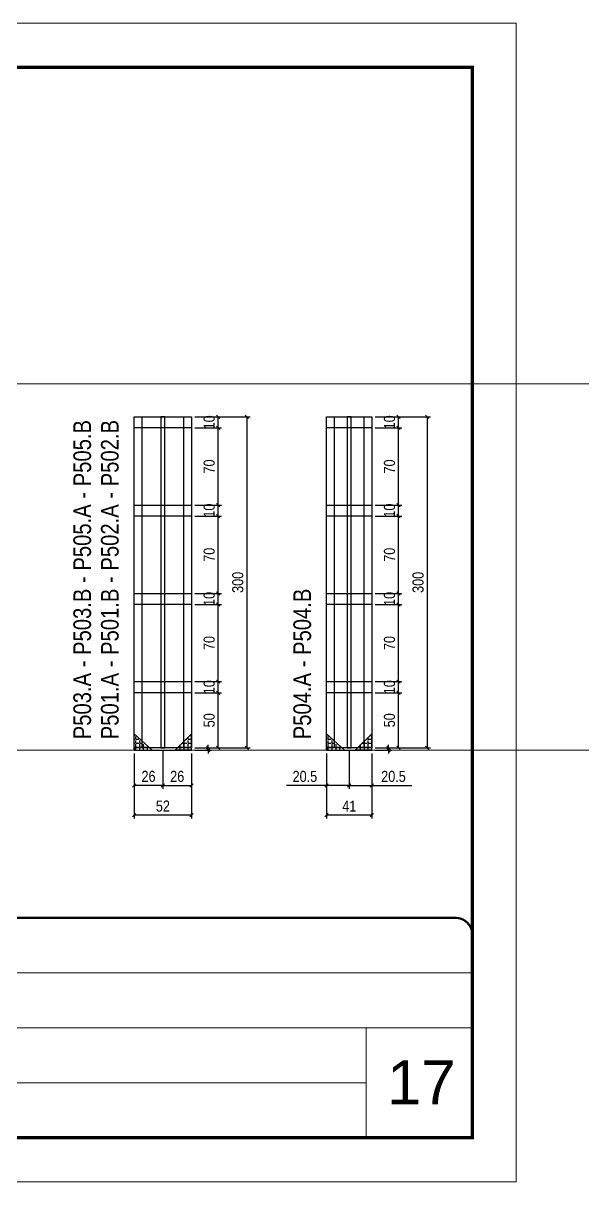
# Model space of a CAD drawing. Extents: x 2282 to 12463, y 760 to 16806.
# Drawn here: x 3923 to 4430, y 11097 to 12147 of the extents above; entities that cross this region are included whole.
import ezdxf

# ---------------------------------------------------------------- set-up
doc = ezdxf.new("R2010")
doc.units = 0
doc.linetypes.add('CONTINUO', pattern=[0])
doc.linetypes.add('DASHED', pattern=[0.75, 0.5, -0.25])
for name, color, linetype, lineweight in [('CARIMBO', 255, 'Continuous', 9), ('Folhas', 255, 'Continuous', 9), ('SARRAFO DE PRESSAO', 251, 'DASHED', 9)]:
    doc.layers.add(name, color=color, linetype=linetype, lineweight=lineweight)
for name, color, linetype in [('COTA', 241, 'Continuous'), ('NOMENCLATURA', 7, 'Continuous'), ('SARR_2.2x10', 60, 'Continuous'), ('SARR_2.2x7', 40, 'Continuous'), ('SARR_3.5x7', 81, 'Continuous'), ('SARR_7x7', 40, 'Continuous')]:
    doc.layers.add(name, color=color, linetype=linetype)
doc.styles.add('ARIAL', font='arial.ttf')
doc.styles.add('ARIAL_NARROW', font='ARIALN.TTF', dxfattribs={"height": 0.2})
doc.styles.add('COTA TECNICA', font='techl___.ttf', dxfattribs={"height": 10})
doc.dimstyles.new('PAINEL', dxfattribs={"dimtxt": 10, "dimasz": 3, "dimexe": 3, "dimexo": 3, "dimgap": 3, "dimtad": 1, "dimdec": 1, "dimzin": 12, "dimdsep": 46, "dimtxsty": 'COTA TECNICA', "dimblk1": 'OBLIQUE', "dimblk2": 'OBLIQUE', "dimsah": 1, "dimcen": 0.9, "dimclrd": 4, "dimclre": 4, "dimclrt": 240, "dimadec": 1, "dimazin": 3, "dimtfac": 1, "dimtdec": 1, "dimtmove": 0, "dimatfit": 3, "dimfxl": 1, "dimtolj": 1, "dimtzin": 12, "dimarcsym": 0})
pattern_1 = [(0, (37582.915, 20854.2797), (0, 3.4925), [2.54, -0.9525]), (90, (37582.915, 20854.2797), (-3.4925, 2e-16), [2.54, -0.9525])]
pattern_2 = [(0, (37430.895, 20854.2797), (0, 3.4925), [2.54, -0.9525]), (90, (37430.895, 20854.2797), (-3.4925, 2e-16), [2.54, -0.9525])]
pattern_3 = [(0, (37746.2962, 20854.2797), (0, 3.4925), [2.54, -0.9525]), (90, (37746.2962, 20854.2797), (-3.4925, 2e-16), [2.54, -0.9525])]
pattern_4 = [(0, (37605.2762, 20854.2797), (0, 3.4925), [2.54, -0.9525]), (90, (37605.2762, 20854.2797), (-3.4925, 2e-16), [2.54, -0.9525])]

# ---------------------------------------------------------------- blocks, each defined once
blk = doc.blocks.new('9999999999')
at = {"color": 30, "linetype": 'CONTINUO'}
for p, q in [((98564.6, 34379.6), (99584, 34379.6)), ((98564.6, 34329.8), (99488, 34329.8)), ((99584, 34329.8), (99488, 34329.8)), ((99488, 34329.8), (99488, 34230.2)), ((98564.6, 34280), (99488, 34280))]:
    blk.add_line(p, q, dxfattribs=at)
at = {"color": 30, "linetype": 'CONTINUO', "const_width": 2}
blk.add_lwpolyline([(99584, 34230.2), (99584, 34414.4, 0.414214), (99569, 34429.4), (98229, 34429.4, 0.414214), (98214, 34414.4), (98214, 34245.2, 0.414214), (98229, 34230.2), (99584, 34230.2)], format="xyb", dxfattribs=at)
at = {"layer": 'Folhas'}
blk.add_lwpolyline([(98139, 34190.2), (99624, 34190.2), (99624, 35240.2), (98139, 35240.2)], close=True, dxfattribs=at)
at = {"layer": 'Folhas', "color": 30, "const_width": 3}
blk.add_lwpolyline([(98214, 34230.2), (99584, 34230.2), (99584, 35200.2), (98214, 35200.2)], close=True, dxfattribs=at)
blk = doc.blocks.new('_Oblique')
at = {"color": 0, "linetype": 'ByBlock', "lineweight": -2}
blk.add_line((-0.5, -0.5), (0.5, 0.5), dxfattribs=at)
blk = doc.blocks.new('*D549')
at = {"layer": 'COTA', "color": 4, "lineweight": -2, "transparency": 16777216}
for p, q in [((4078.6, 11490), (4093.6, 11490)), ((4078.6, 11487.9), (4093.6, 11487.9)), ((4090.6, 11490), (4090.6, 11493)), ((4090.6, 11490), (4090.6, 11487.9)), ((4090.6, 11487.9), (4090.6, 11484.9))]:
    blk.add_line(p, q, dxfattribs=at)
at = {"layer": 'Defpoints', "color": 0, "transparency": 16777216}
for p in [(4075.6, 11490), (4075.6, 11487.9), (4090.6, 11487.9)]:
    blk.add_point(p, dxfattribs=at)
at = {"layer": 'COTA', "color": 4, "lineweight": -2, "transparency": 16777216, "xscale": 3, "yscale": 3, "zscale": 3}
for p, rotation in [((4090.6, 11490), 270), ((4090.6, 11487.9), 90)]:
    blk.add_blockref('_Oblique', p, dxfattribs=dict(at, rotation=rotation))
blk = doc.blocks.new('*D550')
at = {"layer": 'COTA', "color": 4, "lineweight": -2, "transparency": 16777216}
for p, q in [((4078.6, 11540.1), (4102.7, 11540.1)), ((4099.7, 11490.1), (4099.7, 11540.1)), ((4078.6, 11490.1), (4102.7, 11490.1))]:
    blk.add_line(p, q, dxfattribs=at)
at = {"layer": 'Defpoints', "color": 0, "transparency": 16777216}
for p in [(4075.6, 11540.1), (4099.7, 11540.1), (4075.6, 11490.1)]:
    blk.add_point(p, dxfattribs=at)
at = {"layer": 'COTA', "color": 4, "lineweight": -2, "transparency": 16777216, "xscale": 3, "yscale": 3, "zscale": 3}
for p, rotation in [((4099.7, 11540.1), 90), ((4099.7, 11490.1), 270)]:
    blk.add_blockref('_Oblique', p, dxfattribs=dict(at, rotation=rotation))
at = {"layer": 'COTA', "color": 240, "transparency": 16777216, "insert": (4091.6, 11515.1), "char_height": 10, "attachment_point": 5, "rotation": 90, "style": 'COTA TECNICA'}
blk.add_mtext('\\A1;50', dxfattribs=at)
blk = doc.blocks.new('*D551')
at = {"layer": 'COTA', "color": 4, "lineweight": -2, "transparency": 16777216}
for p, q in [((4078.6, 11550.1), (4102.7, 11550.1)), ((4099.7, 11540.1), (4099.7, 11550.1)), ((4078.6, 11540.1), (4102.7, 11540.1))]:
    blk.add_line(p, q, dxfattribs=at)
at = {"layer": 'Defpoints', "color": 0, "transparency": 16777216}
for p in [(4075.6, 11550.1), (4099.7, 11550.1), (4075.6, 11540.1)]:
    blk.add_point(p, dxfattribs=at)
at = {"layer": 'COTA', "color": 4, "lineweight": -2, "transparency": 16777216, "xscale": 3, "yscale": 3, "zscale": 3}
for p, rotation in [((4099.7, 11550.1), 90), ((4099.7, 11540.1), 270)]:
    blk.add_blockref('_Oblique', p, dxfattribs=dict(at, rotation=rotation))
at = {"layer": 'COTA', "color": 240, "transparency": 16777216, "insert": (4091.6, 11545.1), "char_height": 10, "attachment_point": 5, "rotation": 90, "style": 'COTA TECNICA'}
blk.add_mtext('\\A1;10', dxfattribs=at)
blk = doc.blocks.new('*D552')
at = {"layer": 'COTA', "color": 4, "lineweight": -2, "transparency": 16777216}
for p, q in [((4078.6, 11620.1), (4102.7, 11620.1)), ((4099.7, 11550.1), (4099.7, 11620.1)), ((4081.6, 11550.1), (4102.7, 11550.1))]:
    blk.add_line(p, q, dxfattribs=at)
at = {"layer": 'Defpoints', "color": 0, "transparency": 16777216}
for p in [(4075.6, 11620.1), (4099.7, 11620.1), (4078.6, 11550.1)]:
    blk.add_point(p, dxfattribs=at)
at = {"layer": 'COTA', "color": 4, "lineweight": -2, "transparency": 16777216, "xscale": 3, "yscale": 3, "zscale": 3}
for p, rotation in [((4099.7, 11620.1), 90), ((4099.7, 11550.1), 270)]:
    blk.add_blockref('_Oblique', p, dxfattribs=dict(at, rotation=rotation))
at = {"layer": 'COTA', "color": 240, "transparency": 16777216, "insert": (4091.6, 11585.1), "char_height": 10, "attachment_point": 5, "rotation": 90, "style": 'COTA TECNICA'}
blk.add_mtext('\\A1;70', dxfattribs=at)
blk = doc.blocks.new('*D553')
at = {"layer": 'COTA', "color": 4, "lineweight": -2, "transparency": 16777216}
for p, q in [((4078.6, 11630.1), (4102.7, 11630.1)), ((4099.7, 11620.1), (4099.7, 11630.1)), ((4078.6, 11620.1), (4102.7, 11620.1))]:
    blk.add_line(p, q, dxfattribs=at)
at = {"layer": 'Defpoints', "color": 0, "transparency": 16777216}
for p in [(4075.6, 11630.1), (4099.7, 11630.1), (4075.6, 11620.1)]:
    blk.add_point(p, dxfattribs=at)
at = {"layer": 'COTA', "color": 4, "lineweight": -2, "transparency": 16777216, "xscale": 3, "yscale": 3, "zscale": 3}
for p, rotation in [((4099.7, 11630.1), 90), ((4099.7, 11620.1), 270)]:
    blk.add_blockref('_Oblique', p, dxfattribs=dict(at, rotation=rotation))
at = {"layer": 'COTA', "color": 240, "transparency": 16777216, "insert": (4091.6, 11625.1), "char_height": 10, "attachment_point": 5, "rotation": 90, "style": 'COTA TECNICA'}
blk.add_mtext('\\A1;10', dxfattribs=at)
blk = doc.blocks.new('*D554')
at = {"layer": 'COTA', "color": 4, "linetype": 'ByBlock', "lineweight": -2, "transparency": 16777216}
for p, q in [((4078.6, 11790.1), (4128.7, 11790.1)), ((4125.7, 11790.1), (4125.7, 11490.1)), ((4078.6, 11490.1), (4128.7, 11490.1))]:
    blk.add_line(p, q, dxfattribs=at)
at = {"layer": 'Defpoints', "color": 0, "linetype": 'ByBlock', "transparency": 16777216}
for p in [(4075.6, 11790.1), (4075.6, 11490.1), (4125.7, 11490.1)]:
    blk.add_point(p, dxfattribs=at)
at = {"layer": 'COTA', "color": 4, "linetype": 'ByBlock', "lineweight": -2, "transparency": 16777216, "xscale": 3, "yscale": 3, "zscale": 3}
for p, rotation in [((4125.7, 11790.1), 90), ((4125.7, 11490.1), 270)]:
    blk.add_blockref('_Oblique', p, dxfattribs=dict(at, rotation=rotation))
at = {"layer": 'COTA', "color": 240, "linetype": 'ByBlock', "transparency": 16777216, "insert": (4117.5, 11640.1), "char_height": 10, "attachment_point": 5, "rotation": 90, "style": 'COTA TECNICA'}
blk.add_mtext('\\A1;300', dxfattribs=at)
blk = doc.blocks.new('*D557')
at = {"layer": 'COTA', "color": 4, "linetype": 'ByBlock', "lineweight": -2, "transparency": 16777216}
for p, q in [((4078.6, 11700.1), (4102.7, 11700.1)), ((4099.7, 11630.1), (4099.7, 11700.1)), ((4078.6, 11630.1), (4102.7, 11630.1))]:
    blk.add_line(p, q, dxfattribs=at)
at = {"layer": 'Defpoints', "color": 0, "linetype": 'ByBlock', "transparency": 16777216}
for p in [(4075.6, 11700.1), (4099.7, 11700.1), (4075.6, 11630.1)]:
    blk.add_point(p, dxfattribs=at)
at = {"layer": 'COTA', "color": 4, "linetype": 'ByBlock', "lineweight": -2, "transparency": 16777216, "xscale": 3, "yscale": 3, "zscale": 3}
for p, rotation in [((4099.7, 11700.1), 90), ((4099.7, 11630.1), 270)]:
    blk.add_blockref('_Oblique', p, dxfattribs=dict(at, rotation=rotation))
at = {"layer": 'COTA', "color": 240, "linetype": 'ByBlock', "transparency": 16777216, "insert": (4091.6, 11665.1), "char_height": 10, "attachment_point": 5, "rotation": 90, "style": 'COTA TECNICA'}
blk.add_mtext('\\A1;70', dxfattribs=at)
blk = doc.blocks.new('*D558')
at = {"layer": 'COTA', "color": 4, "linetype": 'ByBlock', "lineweight": -2, "transparency": 16777216}
for p, q in [((4078.6, 11710.1), (4102.7, 11710.1)), ((4099.7, 11700.1), (4099.7, 11710.1)), ((4078.6, 11700.1), (4102.7, 11700.1))]:
    blk.add_line(p, q, dxfattribs=at)
at = {"layer": 'Defpoints', "color": 0, "linetype": 'ByBlock', "transparency": 16777216}
for p in [(4075.6, 11710.1), (4099.7, 11710.1), (4075.6, 11700.1)]:
    blk.add_point(p, dxfattribs=at)
at = {"layer": 'COTA', "color": 4, "linetype": 'ByBlock', "lineweight": -2, "transparency": 16777216, "xscale": 3, "yscale": 3, "zscale": 3}
for p, rotation in [((4099.7, 11710.1), 90), ((4099.7, 11700.1), 270)]:
    blk.add_blockref('_Oblique', p, dxfattribs=dict(at, rotation=rotation))
at = {"layer": 'COTA', "color": 240, "linetype": 'ByBlock', "transparency": 16777216, "insert": (4091.6, 11705.1), "char_height": 10, "attachment_point": 5, "rotation": 90, "style": 'COTA TECNICA'}
blk.add_mtext('\\A1;10', dxfattribs=at)
blk = doc.blocks.new('*D559')
at = {"layer": 'COTA', "color": 4, "linetype": 'ByBlock', "lineweight": -2, "transparency": 16777216}
for p, q in [((4023.6, 11484.9), (4023.6, 11426.2)), ((4075.6, 11484.9), (4075.6, 11426.2)), ((4075.6, 11429.2), (4023.6, 11429.2))]:
    blk.add_line(p, q, dxfattribs=at)
at = {"layer": 'Defpoints', "color": 0, "linetype": 'ByBlock', "transparency": 16777216}
for p in [(4023.6, 11487.9), (4075.6, 11487.9), (4023.6, 11429.2)]:
    blk.add_point(p, dxfattribs=at)
at = {"layer": 'COTA', "color": 4, "linetype": 'ByBlock', "lineweight": -2, "transparency": 16777216, "xscale": 3, "yscale": 3, "zscale": 3, "rotation": 180}
blk.add_blockref('_Oblique', (4023.6, 11429.2), dxfattribs=at)
at = {"layer": 'COTA', "color": 4, "linetype": 'ByBlock', "lineweight": -2, "transparency": 16777216, "xscale": 3, "yscale": 3, "zscale": 3}
blk.add_blockref('_Oblique', (4075.6, 11429.2), dxfattribs=at)
at = {"layer": 'COTA', "color": 240, "linetype": 'ByBlock', "transparency": 16777216, "insert": (4049.6, 11437.3), "char_height": 10, "attachment_point": 5, "style": 'COTA TECNICA'}
blk.add_mtext('\\A1;52', dxfattribs=at)
blk = doc.blocks.new('*D560')
at = {"layer": 'COTA', "color": 4, "linetype": 'ByBlock', "lineweight": -2, "transparency": 16777216}
for p, q in [((4049.6, 11487.1), (4049.6, 11453.1)), ((4075.6, 11484.9), (4075.6, 11453.1)), ((4049.6, 11456.1), (4075.6, 11456.1))]:
    blk.add_line(p, q, dxfattribs=at)
at = {"layer": 'Defpoints', "color": 0, "linetype": 'ByBlock', "transparency": 16777216}
for p in [(4049.6, 11490.1), (4075.6, 11487.9), (4075.6, 11456.1)]:
    blk.add_point(p, dxfattribs=at)
at = {"layer": 'COTA', "color": 4, "linetype": 'ByBlock', "lineweight": -2, "transparency": 16777216, "xscale": 3, "yscale": 3, "zscale": 3, "rotation": 180}
blk.add_blockref('_Oblique', (4049.6, 11456.1), dxfattribs=at)
at = {"layer": 'COTA', "color": 4, "linetype": 'ByBlock', "lineweight": -2, "transparency": 16777216, "xscale": 3, "yscale": 3, "zscale": 3}
blk.add_blockref('_Oblique', (4075.6, 11456.1), dxfattribs=at)
at = {"layer": 'COTA', "color": 240, "linetype": 'ByBlock', "transparency": 16777216, "insert": (4062.6, 11464.2), "char_height": 10, "attachment_point": 5, "style": 'COTA TECNICA'}
blk.add_mtext('\\A1;26', dxfattribs=at)
blk = doc.blocks.new('*D555')
at = {"layer": 'COTA', "color": 4, "linetype": 'ByBlock', "lineweight": -2, "transparency": 16777216}
for p, q in [((4078.6, 11780.1), (4102.7, 11780.1)), ((4099.7, 11710.1), (4099.7, 11780.1)), ((4078.6, 11710.1), (4102.7, 11710.1))]:
    blk.add_line(p, q, dxfattribs=at)
at = {"layer": 'Defpoints', "color": 0, "linetype": 'ByBlock', "transparency": 16777216}
for p in [(4075.6, 11780.1), (4099.7, 11780.1), (4075.6, 11710.1)]:
    blk.add_point(p, dxfattribs=at)
at = {"layer": 'COTA', "color": 4, "linetype": 'ByBlock', "lineweight": -2, "transparency": 16777216, "xscale": 3, "yscale": 3, "zscale": 3}
for p, rotation in [((4099.7, 11780.1), 90), ((4099.7, 11710.1), 270)]:
    blk.add_blockref('_Oblique', p, dxfattribs=dict(at, rotation=rotation))
at = {"layer": 'COTA', "color": 240, "linetype": 'ByBlock', "transparency": 16777216, "insert": (4091.6, 11745.1), "char_height": 10, "attachment_point": 5, "rotation": 90, "style": 'COTA TECNICA'}
blk.add_mtext('\\A1;70', dxfattribs=at)
blk = doc.blocks.new('*D561')
at = {"layer": 'COTA', "color": 4, "linetype": 'ByBlock', "lineweight": -2, "transparency": 16777216}
for p, q in [((4078.6, 11790.1), (4102.7, 11790.1)), ((4099.7, 11780.1), (4099.7, 11790.1)), ((4078.6, 11780.1), (4102.7, 11780.1))]:
    blk.add_line(p, q, dxfattribs=at)
at = {"layer": 'Defpoints', "color": 0, "linetype": 'ByBlock', "transparency": 16777216}
for p in [(4075.6, 11790.1), (4099.7, 11790.1), (4075.6, 11780.1)]:
    blk.add_point(p, dxfattribs=at)
at = {"layer": 'COTA', "color": 4, "linetype": 'ByBlock', "lineweight": -2, "transparency": 16777216, "xscale": 3, "yscale": 3, "zscale": 3}
for p, rotation in [((4099.7, 11790.1), 90), ((4099.7, 11780.1), 270)]:
    blk.add_blockref('_Oblique', p, dxfattribs=dict(at, rotation=rotation))
at = {"layer": 'COTA', "color": 240, "linetype": 'ByBlock', "transparency": 16777216, "insert": (4091.6, 11785.1), "char_height": 10, "attachment_point": 5, "rotation": 90, "style": 'COTA TECNICA'}
blk.add_mtext('\\A1;10', dxfattribs=at)
blk = doc.blocks.new('*D556')
at = {"layer": 'COTA', "color": 4, "lineweight": -2, "transparency": 16777216}
for p, q in [((4049.6, 11487.1), (4049.6, 11453.1)), ((4023.6, 11484.9), (4023.6, 11453.1)), ((4049.6, 11456.1), (4023.6, 11456.1))]:
    blk.add_line(p, q, dxfattribs=at)
at = {"layer": 'Defpoints', "color": 0, "transparency": 16777216}
for p in [(4023.6, 11487.9), (4049.6, 11490.1), (4023.6, 11456.1)]:
    blk.add_point(p, dxfattribs=at)
at = {"layer": 'COTA', "color": 4, "lineweight": -2, "transparency": 16777216, "xscale": 3, "yscale": 3, "zscale": 3, "rotation": 180}
blk.add_blockref('_Oblique', (4023.6, 11456.1), dxfattribs=at)
at = {"layer": 'COTA', "color": 4, "lineweight": -2, "transparency": 16777216, "xscale": 3, "yscale": 3, "zscale": 3}
blk.add_blockref('_Oblique', (4049.6, 11456.1), dxfattribs=at)
at = {"layer": 'COTA', "color": 240, "transparency": 16777216, "insert": (4036.6, 11464.2), "char_height": 10, "attachment_point": 5, "style": 'COTA TECNICA'}
blk.add_mtext('\\A1;26', dxfattribs=at)
blk = doc.blocks.new('*D562')
at = {"layer": 'COTA', "color": 4, "lineweight": -2, "transparency": 16777216}
for p, q in [((4242, 11490), (4257, 11490)), ((4242, 11487.9), (4257, 11487.9)), ((4254, 11490), (4254, 11493)), ((4254, 11490), (4254, 11487.9)), ((4254, 11487.9), (4254, 11484.9))]:
    blk.add_line(p, q, dxfattribs=at)
at = {"layer": 'Defpoints', "color": 0, "transparency": 16777216}
for p in [(4239, 11490), (4239, 11487.9), (4254, 11487.9)]:
    blk.add_point(p, dxfattribs=at)
at = {"layer": 'COTA', "color": 4, "lineweight": -2, "transparency": 16777216, "xscale": 3, "yscale": 3, "zscale": 3}
for p, rotation in [((4254, 11490), 270), ((4254, 11487.9), 90)]:
    blk.add_blockref('_Oblique', p, dxfattribs=dict(at, rotation=rotation))
blk = doc.blocks.new('*D563')
at = {"layer": 'COTA', "color": 4, "lineweight": -2, "transparency": 16777216}
for p, q in [((4242, 11540.1), (4266.1, 11540.1)), ((4263.1, 11490.1), (4263.1, 11540.1)), ((4242, 11490.1), (4266.1, 11490.1))]:
    blk.add_line(p, q, dxfattribs=at)
at = {"layer": 'Defpoints', "color": 0, "transparency": 16777216}
for p in [(4239, 11540.1), (4263.1, 11540.1), (4239, 11490.1)]:
    blk.add_point(p, dxfattribs=at)
at = {"layer": 'COTA', "color": 4, "lineweight": -2, "transparency": 16777216, "xscale": 3, "yscale": 3, "zscale": 3}
for p, rotation in [((4263.1, 11540.1), 90), ((4263.1, 11490.1), 270)]:
    blk.add_blockref('_Oblique', p, dxfattribs=dict(at, rotation=rotation))
at = {"layer": 'COTA', "color": 240, "transparency": 16777216, "insert": (4255, 11515.1), "char_height": 10, "attachment_point": 5, "rotation": 90, "style": 'COTA TECNICA'}
blk.add_mtext('\\A1;50', dxfattribs=at)
blk = doc.blocks.new('*D564')
at = {"layer": 'COTA', "color": 4, "lineweight": -2, "transparency": 16777216}
for p, q in [((4242, 11550.1), (4266.1, 11550.1)), ((4263.1, 11540.1), (4263.1, 11550.1)), ((4242, 11540.1), (4266.1, 11540.1))]:
    blk.add_line(p, q, dxfattribs=at)
at = {"layer": 'Defpoints', "color": 0, "transparency": 16777216}
for p in [(4239, 11550.1), (4263.1, 11550.1), (4239, 11540.1)]:
    blk.add_point(p, dxfattribs=at)
at = {"layer": 'COTA', "color": 4, "lineweight": -2, "transparency": 16777216, "xscale": 3, "yscale": 3, "zscale": 3}
for p, rotation in [((4263.1, 11550.1), 90), ((4263.1, 11540.1), 270)]:
    blk.add_blockref('_Oblique', p, dxfattribs=dict(at, rotation=rotation))
at = {"layer": 'COTA', "color": 240, "transparency": 16777216, "insert": (4255, 11545.1), "char_height": 10, "attachment_point": 5, "rotation": 90, "style": 'COTA TECNICA'}
blk.add_mtext('\\A1;10', dxfattribs=at)
blk = doc.blocks.new('*D565')
at = {"layer": 'COTA', "color": 4, "lineweight": -2, "transparency": 16777216}
for p, q in [((4242, 11620.1), (4266.1, 11620.1)), ((4263.1, 11550.1), (4263.1, 11620.1)), ((4245, 11550.1), (4266.1, 11550.1))]:
    blk.add_line(p, q, dxfattribs=at)
at = {"layer": 'Defpoints', "color": 0, "transparency": 16777216}
for p in [(4239, 11620.1), (4263.1, 11620.1), (4242, 11550.1)]:
    blk.add_point(p, dxfattribs=at)
at = {"layer": 'COTA', "color": 4, "lineweight": -2, "transparency": 16777216, "xscale": 3, "yscale": 3, "zscale": 3}
for p, rotation in [((4263.1, 11620.1), 90), ((4263.1, 11550.1), 270)]:
    blk.add_blockref('_Oblique', p, dxfattribs=dict(at, rotation=rotation))
at = {"layer": 'COTA', "color": 240, "transparency": 16777216, "insert": (4255, 11585.1), "char_height": 10, "attachment_point": 5, "rotation": 90, "style": 'COTA TECNICA'}
blk.add_mtext('\\A1;70', dxfattribs=at)
blk = doc.blocks.new('*D566')
at = {"layer": 'COTA', "color": 4, "lineweight": -2, "transparency": 16777216}
for p, q in [((4242, 11630.1), (4266.1, 11630.1)), ((4263.1, 11620.1), (4263.1, 11630.1)), ((4242, 11620.1), (4266.1, 11620.1))]:
    blk.add_line(p, q, dxfattribs=at)
at = {"layer": 'Defpoints', "color": 0, "transparency": 16777216}
for p in [(4239, 11630.1), (4263.1, 11630.1), (4239, 11620.1)]:
    blk.add_point(p, dxfattribs=at)
at = {"layer": 'COTA', "color": 4, "lineweight": -2, "transparency": 16777216, "xscale": 3, "yscale": 3, "zscale": 3}
for p, rotation in [((4263.1, 11630.1), 90), ((4263.1, 11620.1), 270)]:
    blk.add_blockref('_Oblique', p, dxfattribs=dict(at, rotation=rotation))
at = {"layer": 'COTA', "color": 240, "transparency": 16777216, "insert": (4255, 11625.1), "char_height": 10, "attachment_point": 5, "rotation": 90, "style": 'COTA TECNICA'}
blk.add_mtext('\\A1;10', dxfattribs=at)
blk = doc.blocks.new('*D567')
at = {"layer": 'COTA', "color": 4, "linetype": 'ByBlock', "lineweight": -2, "transparency": 16777216}
for p, q in [((4242, 11790.1), (4292.1, 11790.1)), ((4289.1, 11790.1), (4289.1, 11490.1)), ((4242, 11490.1), (4292.1, 11490.1))]:
    blk.add_line(p, q, dxfattribs=at)
at = {"layer": 'Defpoints', "color": 0, "linetype": 'ByBlock', "transparency": 16777216}
for p in [(4239, 11790.1), (4239, 11490.1), (4289.1, 11490.1)]:
    blk.add_point(p, dxfattribs=at)
at = {"layer": 'COTA', "color": 4, "linetype": 'ByBlock', "lineweight": -2, "transparency": 16777216, "xscale": 3, "yscale": 3, "zscale": 3}
for p, rotation in [((4289.1, 11790.1), 90), ((4289.1, 11490.1), 270)]:
    blk.add_blockref('_Oblique', p, dxfattribs=dict(at, rotation=rotation))
at = {"layer": 'COTA', "color": 240, "linetype": 'ByBlock', "transparency": 16777216, "insert": (4280.9, 11640.1), "char_height": 10, "attachment_point": 5, "rotation": 90, "style": 'COTA TECNICA'}
blk.add_mtext('\\A1;300', dxfattribs=at)
blk = doc.blocks.new('*D570')
at = {"layer": 'COTA', "color": 4, "linetype": 'ByBlock', "lineweight": -2, "transparency": 16777216}
for p, q in [((4242, 11700.1), (4266.1, 11700.1)), ((4263.1, 11630.1), (4263.1, 11700.1)), ((4242, 11630.1), (4266.1, 11630.1))]:
    blk.add_line(p, q, dxfattribs=at)
at = {"layer": 'Defpoints', "color": 0, "linetype": 'ByBlock', "transparency": 16777216}
for p in [(4239, 11700.1), (4263.1, 11700.1), (4239, 11630.1)]:
    blk.add_point(p, dxfattribs=at)
at = {"layer": 'COTA', "color": 4, "linetype": 'ByBlock', "lineweight": -2, "transparency": 16777216, "xscale": 3, "yscale": 3, "zscale": 3}
for p, rotation in [((4263.1, 11700.1), 90), ((4263.1, 11630.1), 270)]:
    blk.add_blockref('_Oblique', p, dxfattribs=dict(at, rotation=rotation))
at = {"layer": 'COTA', "color": 240, "linetype": 'ByBlock', "transparency": 16777216, "insert": (4255, 11665.1), "char_height": 10, "attachment_point": 5, "rotation": 90, "style": 'COTA TECNICA'}
blk.add_mtext('\\A1;70', dxfattribs=at)
blk = doc.blocks.new('*D571')
at = {"layer": 'COTA', "color": 4, "linetype": 'ByBlock', "lineweight": -2, "transparency": 16777216}
for p, q in [((4242, 11710.1), (4266.1, 11710.1)), ((4263.1, 11700.1), (4263.1, 11710.1)), ((4242, 11700.1), (4266.1, 11700.1))]:
    blk.add_line(p, q, dxfattribs=at)
at = {"layer": 'Defpoints', "color": 0, "linetype": 'ByBlock', "transparency": 16777216}
for p in [(4239, 11710.1), (4263.1, 11710.1), (4239, 11700.1)]:
    blk.add_point(p, dxfattribs=at)
at = {"layer": 'COTA', "color": 4, "linetype": 'ByBlock', "lineweight": -2, "transparency": 16777216, "xscale": 3, "yscale": 3, "zscale": 3}
for p, rotation in [((4263.1, 11710.1), 90), ((4263.1, 11700.1), 270)]:
    blk.add_blockref('_Oblique', p, dxfattribs=dict(at, rotation=rotation))
at = {"layer": 'COTA', "color": 240, "linetype": 'ByBlock', "transparency": 16777216, "insert": (4255, 11705.1), "char_height": 10, "attachment_point": 5, "rotation": 90, "style": 'COTA TECNICA'}
blk.add_mtext('\\A1;10', dxfattribs=at)
blk = doc.blocks.new('*D572')
at = {"layer": 'COTA', "color": 4, "linetype": 'ByBlock', "lineweight": -2, "transparency": 16777216}
for p, q in [((4198, 11484.9), (4198, 11426.2)), ((4239, 11484.9), (4239, 11426.2)), ((4239, 11429.2), (4198, 11429.2))]:
    blk.add_line(p, q, dxfattribs=at)
at = {"layer": 'Defpoints', "color": 0, "linetype": 'ByBlock', "transparency": 16777216}
for p in [(4198, 11487.9), (4239, 11487.9), (4198, 11429.2)]:
    blk.add_point(p, dxfattribs=at)
at = {"layer": 'COTA', "color": 4, "linetype": 'ByBlock', "lineweight": -2, "transparency": 16777216, "xscale": 3, "yscale": 3, "zscale": 3, "rotation": 180}
blk.add_blockref('_Oblique', (4198, 11429.2), dxfattribs=at)
at = {"layer": 'COTA', "color": 4, "linetype": 'ByBlock', "lineweight": -2, "transparency": 16777216, "xscale": 3, "yscale": 3, "zscale": 3}
blk.add_blockref('_Oblique', (4239, 11429.2), dxfattribs=at)
at = {"layer": 'COTA', "color": 240, "linetype": 'ByBlock', "transparency": 16777216, "insert": (4218.5, 11437.3), "char_height": 10, "attachment_point": 5, "style": 'COTA TECNICA'}
blk.add_mtext('\\A1;41', dxfattribs=at)
blk = doc.blocks.new('*D573')
at = {"layer": 'COTA', "color": 4, "linetype": 'ByBlock', "lineweight": -2, "transparency": 16777216}
for p, q in [((4218.5, 11487.1), (4218.5, 11453.1)), ((4239, 11484.9), (4239, 11453.1)), ((4218.5, 11456.1), (4239, 11456.1)), ((4239, 11456.1), (4275.2, 11456.1))]:
    blk.add_line(p, q, dxfattribs=at)
at = {"layer": 'Defpoints', "color": 0, "linetype": 'ByBlock', "transparency": 16777216}
for p in [(4218.5, 11490.1), (4239, 11487.9), (4239, 11456.1)]:
    blk.add_point(p, dxfattribs=at)
at = {"layer": 'COTA', "color": 4, "linetype": 'ByBlock', "lineweight": -2, "transparency": 16777216, "xscale": 3, "yscale": 3, "zscale": 3, "rotation": 180}
blk.add_blockref('_Oblique', (4218.5, 11456.1), dxfattribs=at)
at = {"layer": 'COTA', "color": 4, "linetype": 'ByBlock', "lineweight": -2, "transparency": 16777216, "xscale": 3, "yscale": 3, "zscale": 3}
blk.add_blockref('_Oblique', (4239, 11456.1), dxfattribs=at)
at = {"layer": 'COTA', "color": 240, "linetype": 'ByBlock', "transparency": 16777216, "insert": (4258.6, 11464.2), "char_height": 10, "attachment_point": 5, "style": 'COTA TECNICA'}
blk.add_mtext('\\A1;20.5', dxfattribs=at)
blk = doc.blocks.new('*D568')
at = {"layer": 'COTA', "color": 4, "linetype": 'ByBlock', "lineweight": -2, "transparency": 16777216}
for p, q in [((4242, 11780.1), (4266.1, 11780.1)), ((4263.1, 11710.1), (4263.1, 11780.1)), ((4242, 11710.1), (4266.1, 11710.1))]:
    blk.add_line(p, q, dxfattribs=at)
at = {"layer": 'Defpoints', "color": 0, "linetype": 'ByBlock', "transparency": 16777216}
for p in [(4239, 11780.1), (4263.1, 11780.1), (4239, 11710.1)]:
    blk.add_point(p, dxfattribs=at)
at = {"layer": 'COTA', "color": 4, "linetype": 'ByBlock', "lineweight": -2, "transparency": 16777216, "xscale": 3, "yscale": 3, "zscale": 3}
for p, rotation in [((4263.1, 11780.1), 90), ((4263.1, 11710.1), 270)]:
    blk.add_blockref('_Oblique', p, dxfattribs=dict(at, rotation=rotation))
at = {"layer": 'COTA', "color": 240, "linetype": 'ByBlock', "transparency": 16777216, "insert": (4255, 11745.1), "char_height": 10, "attachment_point": 5, "rotation": 90, "style": 'COTA TECNICA'}
blk.add_mtext('\\A1;70', dxfattribs=at)
blk = doc.blocks.new('*D574')
at = {"layer": 'COTA', "color": 4, "linetype": 'ByBlock', "lineweight": -2, "transparency": 16777216}
for p, q in [((4242, 11790.1), (4266.1, 11790.1)), ((4263.1, 11780.1), (4263.1, 11790.1)), ((4242, 11780.1), (4266.1, 11780.1))]:
    blk.add_line(p, q, dxfattribs=at)
at = {"layer": 'Defpoints', "color": 0, "linetype": 'ByBlock', "transparency": 16777216}
for p in [(4239, 11790.1), (4263.1, 11790.1), (4239, 11780.1)]:
    blk.add_point(p, dxfattribs=at)
at = {"layer": 'COTA', "color": 4, "linetype": 'ByBlock', "lineweight": -2, "transparency": 16777216, "xscale": 3, "yscale": 3, "zscale": 3}
for p, rotation in [((4263.1, 11790.1), 90), ((4263.1, 11780.1), 270)]:
    blk.add_blockref('_Oblique', p, dxfattribs=dict(at, rotation=rotation))
at = {"layer": 'COTA', "color": 240, "linetype": 'ByBlock', "transparency": 16777216, "insert": (4255, 11785.1), "char_height": 10, "attachment_point": 5, "rotation": 90, "style": 'COTA TECNICA'}
blk.add_mtext('\\A1;10', dxfattribs=at)
blk = doc.blocks.new('*D569')
at = {"layer": 'COTA', "color": 4, "lineweight": -2, "transparency": 16777216}
for p, q in [((4218.5, 11487.1), (4218.5, 11453.1)), ((4198, 11484.9), (4198, 11453.1)), ((4198, 11456.1), (4161.7, 11456.1)), ((4218.5, 11456.1), (4198, 11456.1))]:
    blk.add_line(p, q, dxfattribs=at)
at = {"layer": 'Defpoints', "color": 0, "transparency": 16777216}
for p in [(4198, 11487.9), (4218.5, 11490.1), (4198, 11456.1)]:
    blk.add_point(p, dxfattribs=at)
at = {"layer": 'COTA', "color": 4, "lineweight": -2, "transparency": 16777216, "xscale": 3, "yscale": 3, "zscale": 3, "rotation": 180}
blk.add_blockref('_Oblique', (4198, 11456.1), dxfattribs=at)
at = {"layer": 'COTA', "color": 4, "lineweight": -2, "transparency": 16777216, "xscale": 3, "yscale": 3, "zscale": 3}
blk.add_blockref('_Oblique', (4218.5, 11456.1), dxfattribs=at)
at = {"layer": 'COTA', "color": 240, "transparency": 16777216, "insert": (4178.3, 11464.2), "char_height": 10, "attachment_point": 5, "style": 'COTA TECNICA'}
blk.add_mtext('\\A1;20.5', dxfattribs=at)

msp = doc.modelspace()

# ---------------------------------------------------------------- hatches: boundary and pattern name
at = {"layer": 'SARR_2.2x10'}
h = msp.add_hatch(dxfattribs=at)
h.set_pattern_fill('ANGLE', color=256, scale=0.5)
h.set_pattern_definition(pattern_2)
h.paths.add_polyline_path([(4030.59, 11495.92), (4023.59, 11502.92), (4023.59, 11490.12), (4030.59, 11490.12)])
h = msp.add_hatch(dxfattribs=at)
h.set_pattern_fill('ANGLE', color=256, scale=0.5)
h.set_pattern_definition(pattern_1)
h.paths.add_polyline_path([(4068.59, 11495.92), (4075.59, 11502.92), (4075.59, 11490.12), (4068.59, 11490.12)])
h = msp.add_hatch(dxfattribs=at)
h.set_pattern_fill('ANGLE', color=256, scale=0.5)
h.set_pattern_definition(pattern_4)
h.paths.add_polyline_path([(4204.97, 11495.92), (4197.97, 11502.92), (4197.97, 11490.12), (4204.97, 11490.12)])
h = msp.add_hatch(dxfattribs=at)
h.set_pattern_fill('ANGLE', color=256, scale=0.5)
h.set_pattern_definition(pattern_3)
h.paths.add_polyline_path([(4231.97, 11495.92), (4238.97, 11502.92), (4238.97, 11490.12), (4231.97, 11490.12)])
h = msp.add_hatch(dxfattribs=at)
h.set_pattern_fill('ANGLE', color=256, scale=0.5)
h.set_pattern_definition(pattern_2)
h.paths.add_polyline_path([(4036.39, 11490.12), (4023.59, 11490.12), (4023.59, 11487.92), (4038.59, 11487.92)])
h = msp.add_hatch(dxfattribs=at)
h.set_pattern_fill('ANGLE', color=256, scale=0.5)
h.set_pattern_definition(pattern_2)
h.paths.add_polyline_path([(4030.59, 11495.92), (4030.59, 11490.12), (4036.39, 11490.12)])
h = msp.add_hatch(dxfattribs=at)
h.set_pattern_fill('ANGLE', color=256, scale=0.5)
h.set_pattern_definition(pattern_1)
h.paths.add_polyline_path([(4062.79, 11490.12), (4075.59, 11490.12), (4075.59, 11487.92), (4060.59, 11487.92)])
h = msp.add_hatch(dxfattribs=at)
h.set_pattern_fill('ANGLE', color=256, scale=0.5)
h.set_pattern_definition(pattern_1)
h.paths.add_polyline_path([(4068.59, 11495.92), (4068.59, 11490.12), (4062.79, 11490.12)])
h = msp.add_hatch(dxfattribs=at)
h.set_pattern_fill('ANGLE', color=256, scale=0.5)
h.set_pattern_definition(pattern_4)
h.paths.add_polyline_path([(4210.77, 11490.12), (4197.97, 11490.12), (4197.97, 11487.92), (4212.97, 11487.92)])
h = msp.add_hatch(dxfattribs=at)
h.set_pattern_fill('ANGLE', color=256, scale=0.5)
h.set_pattern_definition(pattern_4)
h.paths.add_polyline_path([(4204.97, 11495.92), (4204.97, 11490.12), (4210.77, 11490.12)])
h = msp.add_hatch(dxfattribs=at)
h.set_pattern_fill('ANGLE', color=256, scale=0.5)
h.set_pattern_definition(pattern_3)
h.paths.add_polyline_path([(4226.17, 11490.12), (4238.97, 11490.12), (4238.97, 11487.92), (4223.97, 11487.92)])
h = msp.add_hatch(dxfattribs=at)
h.set_pattern_fill('ANGLE', color=256, scale=0.5)
h.set_pattern_definition(pattern_3)
h.paths.add_polyline_path([(4231.97, 11495.92), (4231.97, 11490.12), (4226.17, 11490.12)])

# ---------------------------------------------------------------- linework, layer by layer
at = {"layer": 'CARIMBO', "color": 3}
for p, q in [((2282.39, 11819.92), (9611.68, 11819.92)), ((2282.39, 11487.92), (9611.68, 11487.92))]:
    msp.add_line(p, q, dxfattribs=at)
at = {"layer": 'SARR_2.2x10'}
for p, q in [((4023.59, 11487.92), (4023.59, 11502.92)), ((4039.83, 11487.92), (4023.59, 11502.92)), ((4060.59, 11487.92), (4075.59, 11502.92)), ((4075.59, 11487.92), (4075.59, 11502.92)), ((4197.97, 11487.92), (4197.97, 11502.92)), ((4214.21, 11487.92), (4197.97, 11502.92)), ((4223.97, 11487.92), (4238.97, 11502.92)), ((4238.97, 11487.92), (4238.97, 11502.92)), ((4023.59, 11487.92), (4036.59, 11487.92)), ((4075.59, 11487.92), (4060.59, 11487.92)), ((4197.97, 11487.92), (4210.97, 11487.92)), ((4238.97, 11487.92), (4223.97, 11487.92))]:
    msp.add_line(p, q, dxfattribs=at)
for points in [[(4023.6, 11790.12), (4075.61, 11790.12), (4075.61, 11780.12), (4023.6, 11780.12)], [(4197.98, 11790.12), (4238.99, 11790.12), (4238.99, 11780.12), (4197.98, 11780.12)], [(4023.59, 11710.12), (4075.6, 11710.12), (4075.6, 11700.12), (4023.59, 11700.12)], [(4197.97, 11710.12), (4238.98, 11710.12), (4238.98, 11700.12), (4197.97, 11700.12)], [(4023.59, 11630.12), (4075.59, 11630.12), (4075.59, 11620.12), (4023.59, 11620.12)], [(4197.97, 11630.12), (4238.97, 11630.12), (4238.97, 11620.12), (4197.97, 11620.12)], [(4023.59, 11550.12), (4075.59, 11550.12), (4075.59, 11540.12), (4023.59, 11540.12)], [(4197.97, 11550.12), (4238.97, 11550.12), (4238.97, 11540.12), (4197.97, 11540.12)]]:
    msp.add_lwpolyline(points, close=True, dxfattribs=at)
at = {"layer": 'SARR_2.2x7'}
for points in [[(4023.59, 11490.12), (4023.59, 11487.92), (4075.59, 11487.92), (4075.59, 11490.12), (4023.59, 11490.12)], [(4197.97, 11490.12), (4197.97, 11487.92), (4238.97, 11487.92), (4238.97, 11490.12), (4197.97, 11490.12)]]:
    msp.add_lwpolyline(points, dxfattribs=at)
at = {"layer": 'SARR_3.5x7'}
for points in [[(4051.34, 11790.12), (4047.84, 11790.12), (4047.84, 11490.12), (4051.34, 11490.12)], [(4220.22, 11790.12), (4216.72, 11790.12), (4216.72, 11490.12), (4220.22, 11490.12)]]:
    msp.add_lwpolyline(points, close=True, dxfattribs=at)
at = {"layer": 'SARR_7x7'}
for points in [[(4023.59, 11790.12), (4030.59, 11790.12), (4030.59, 11490.12), (4023.59, 11490.12)], [(4068.6, 11790.12), (4075.6, 11790.12), (4075.6, 11490.12), (4068.6, 11490.12)], [(4197.97, 11790.12), (4204.97, 11790.12), (4204.97, 11490.12), (4197.97, 11490.12)], [(4231.98, 11790.12), (4238.98, 11790.12), (4238.98, 11490.12), (4231.98, 11490.12)]]:
    msp.add_lwpolyline(points, close=True, dxfattribs=at)

# ---------------------------------------------------------------- block references
at = {"layer": 'SARRAFO DE PRESSAO', "color": 6, "linetype": 'ByBlock'}
msp.add_blockref('9999999999', (-95254.09, -23093.37), dxfattribs=at)

# ---------------------------------------------------------------- texts
at = {"layer": 'CARIMBO', "style": 'ARIAL'}
msp.add_text('17', height=40, dxfattribs=at).set_placement((4252.75, 11166.98))
at = {"layer": 'NOMENCLATURA', "style": 'ARIAL_NARROW'}
for s, p in [('P503.A - P503.B - P505.A - P505.B', (3984.49, 11497.89)), ('P501.A - P501.B - P502.A - P502.B', (4009.49, 11497.89)), ('P504.A - P504.B', (4183.87, 11497.89))]:
    msp.add_text(s, height=16, rotation=90, dxfattribs=at).set_placement(p)

# ---------------------------------------------------------------- dimensions: what is measured, and where the dimension line sits
at = {"layer": 'COTA', "linetype": 'ByBlock'}
for base, p1, p2, picture, middle in [((4125.71, 11490.12), (4075.6, 11790.12), (4075.6, 11490.12), '*D554', (4117.49, 11640.12)), ((4289.09, 11490.12), (4238.98, 11790.12), (4238.98, 11490.12), '*D567', (4280.88, 11640.12)), ((4099.69, 11780.12), (4075.6, 11710.12), (4075.61, 11780.12), '*D555', (4091.59, 11745.12)), ((4263.07, 11780.12), (4238.98, 11710.12), (4238.99, 11780.12), '*D568', (4254.97, 11745.12)), ((4099.68, 11700.12), (4075.59, 11630.12), (4075.6, 11700.12), '*D557', (4091.58, 11665.12)), ((4263.06, 11700.12), (4238.97, 11630.12), (4238.98, 11700.12), '*D570', (4254.96, 11665.12))]:
    dim = msp.add_linear_dim(base=base, p1=p1, p2=p2, angle=90, dimstyle='PAINEL', override={"dimarcsym": 1}, dxfattribs=at)
    dim.commit()
    dim.dimension.update_dxf_attribs({"geometry": picture, "text_midpoint": middle})
for base, p1, p2, picture, middle in [((4099.69, 11790.12), (4075.61, 11780.12), (4075.61, 11790.12), '*D561', (4099.69, 11785.12)), ((4263.07, 11790.12), (4238.99, 11780.12), (4238.99, 11790.12), '*D574', (4263.07, 11785.12)), ((4099.68, 11710.12), (4075.6, 11700.12), (4075.6, 11710.12), '*D558', (4099.68, 11705.12)), ((4263.06, 11710.12), (4238.98, 11700.12), (4238.98, 11710.12), '*D571', (4263.06, 11705.12))]:
    dim = msp.add_linear_dim(base=base, p1=p1, p2=p2, angle=90, dimstyle='PAINEL', override={"dimarcsym": 1}, dxfattribs=at)
    dim.commit()
    dim.dimension.update_dxf_attribs({"geometry": picture, "text_midpoint": middle, "dimtype": 160})
at = {"layer": 'COTA'}
for base, p1, p2, picture, middle in [((4099.68, 11630.12), (4075.59, 11620.12), (4075.59, 11630.12), '*D553', (4099.68, 11625.12)), ((4263.06, 11630.12), (4238.97, 11620.12), (4238.97, 11630.12), '*D566', (4263.06, 11625.12)), ((4099.68, 11550.12), (4075.59, 11540.12), (4075.59, 11550.12), '*D551', (4099.68, 11545.12)), ((4263.06, 11550.12), (4238.97, 11540.12), (4238.97, 11550.12), '*D564', (4263.06, 11545.12))]:
    dim = msp.add_linear_dim(base=base, p1=p1, p2=p2, angle=90, dimstyle='PAINEL', dxfattribs=at)
    dim.commit()
    dim.dimension.update_dxf_attribs({"geometry": picture, "text_midpoint": middle, "dimtype": 160})
for base, p1, p2, picture, middle in [((4099.68, 11620.12), (4078.59, 11550.12), (4075.59, 11620.12), '*D552', (4091.58, 11585.12)), ((4263.06, 11620.12), (4241.97, 11550.12), (4238.97, 11620.12), '*D565', (4254.96, 11585.12)), ((4099.68, 11540.12), (4075.59, 11490.12), (4075.59, 11540.12), '*D550', (4091.57, 11515.12)), ((4263.06, 11540.12), (4238.97, 11490.12), (4238.97, 11540.12), '*D563', (4254.95, 11515.12))]:
    dim = msp.add_linear_dim(base=base, p1=p1, p2=p2, angle=90, dimstyle='PAINEL', dxfattribs=at)
    dim.commit()
    dim.dimension.update_dxf_attribs({"geometry": picture, "text_midpoint": middle})
for base, p1, p2, picture, middle in [((4023.59, 11456.08), (4049.59, 11490.12), (4023.59, 11487.92), '*D556', (4036.59, 11464.18)), ((4197.97, 11456.08), (4218.47, 11490.12), (4197.97, 11487.92), '*D569', (4178.34, 11464.19))]:
    dim = msp.add_linear_dim(base=base, p1=p1, p2=p2, dimstyle='PAINEL', dxfattribs=at)
    dim.commit()
    dim.dimension.update_dxf_attribs({"geometry": picture, "text_midpoint": middle})
at = {"layer": 'COTA', "linetype": 'ByBlock'}
for base, p1, p2, picture, middle in [((4023.59, 11429.23), (4075.59, 11487.92), (4023.59, 11487.92), '*D559', (4049.59, 11437.34)), ((4075.59, 11456.08), (4049.59, 11490.12), (4075.59, 11487.92), '*D560', (4062.59, 11464.18)), ((4197.97, 11429.23), (4238.97, 11487.92), (4197.97, 11487.92), '*D572', (4218.47, 11437.3)), ((4238.97, 11456.08), (4218.47, 11490.12), (4238.97, 11487.92), '*D573', (4258.61, 11464.19))]:
    dim = msp.add_linear_dim(base=base, p1=p1, p2=p2, dimstyle='PAINEL', override={"dimarcsym": 2}, dxfattribs=at)
    dim.commit()
    dim.dimension.update_dxf_attribs({"geometry": picture, "text_midpoint": middle})
at = {"layer": 'COTA'}
for base, p1, p2, picture, middle in [((4090.58, 11487.92), (4075.59, 11489.99), (4075.59, 11487.92), '*D549', (4090.58, 11488.95)), ((4253.96, 11487.92), (4238.97, 11489.99), (4238.97, 11487.92), '*D562', (4253.96, 11488.95))]:
    dim = msp.add_linear_dim(base=base, p1=p1, p2=p2, angle=90, text=' ', dimstyle='PAINEL', dxfattribs=at)
    dim.commit()
    dim.dimension.update_dxf_attribs({"geometry": picture, "text_midpoint": middle})

doc.saveas('drawing.dxf')
